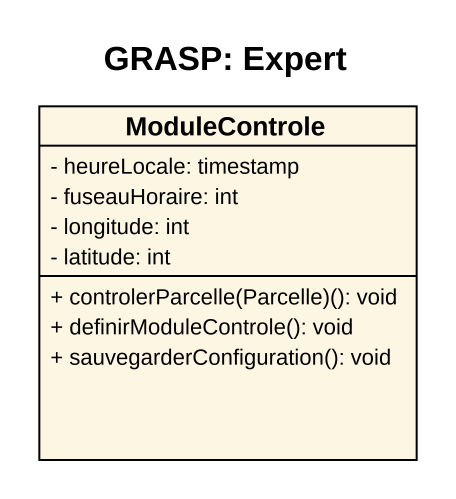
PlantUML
@startuml
title GRASP: Expert
hide circle
hide empty members
skinparam classAttributeIconSize 0
class ModuleControle {
  - heureLocale: timestamp
  - fuseauHoraire: int
  - longitude: int
  - latitude: int
  + controlerParcelle(Parcelle)(): void
  + definirModuleControle(): void
  + sauvegarderConfiguration(): void
}
@enduml
